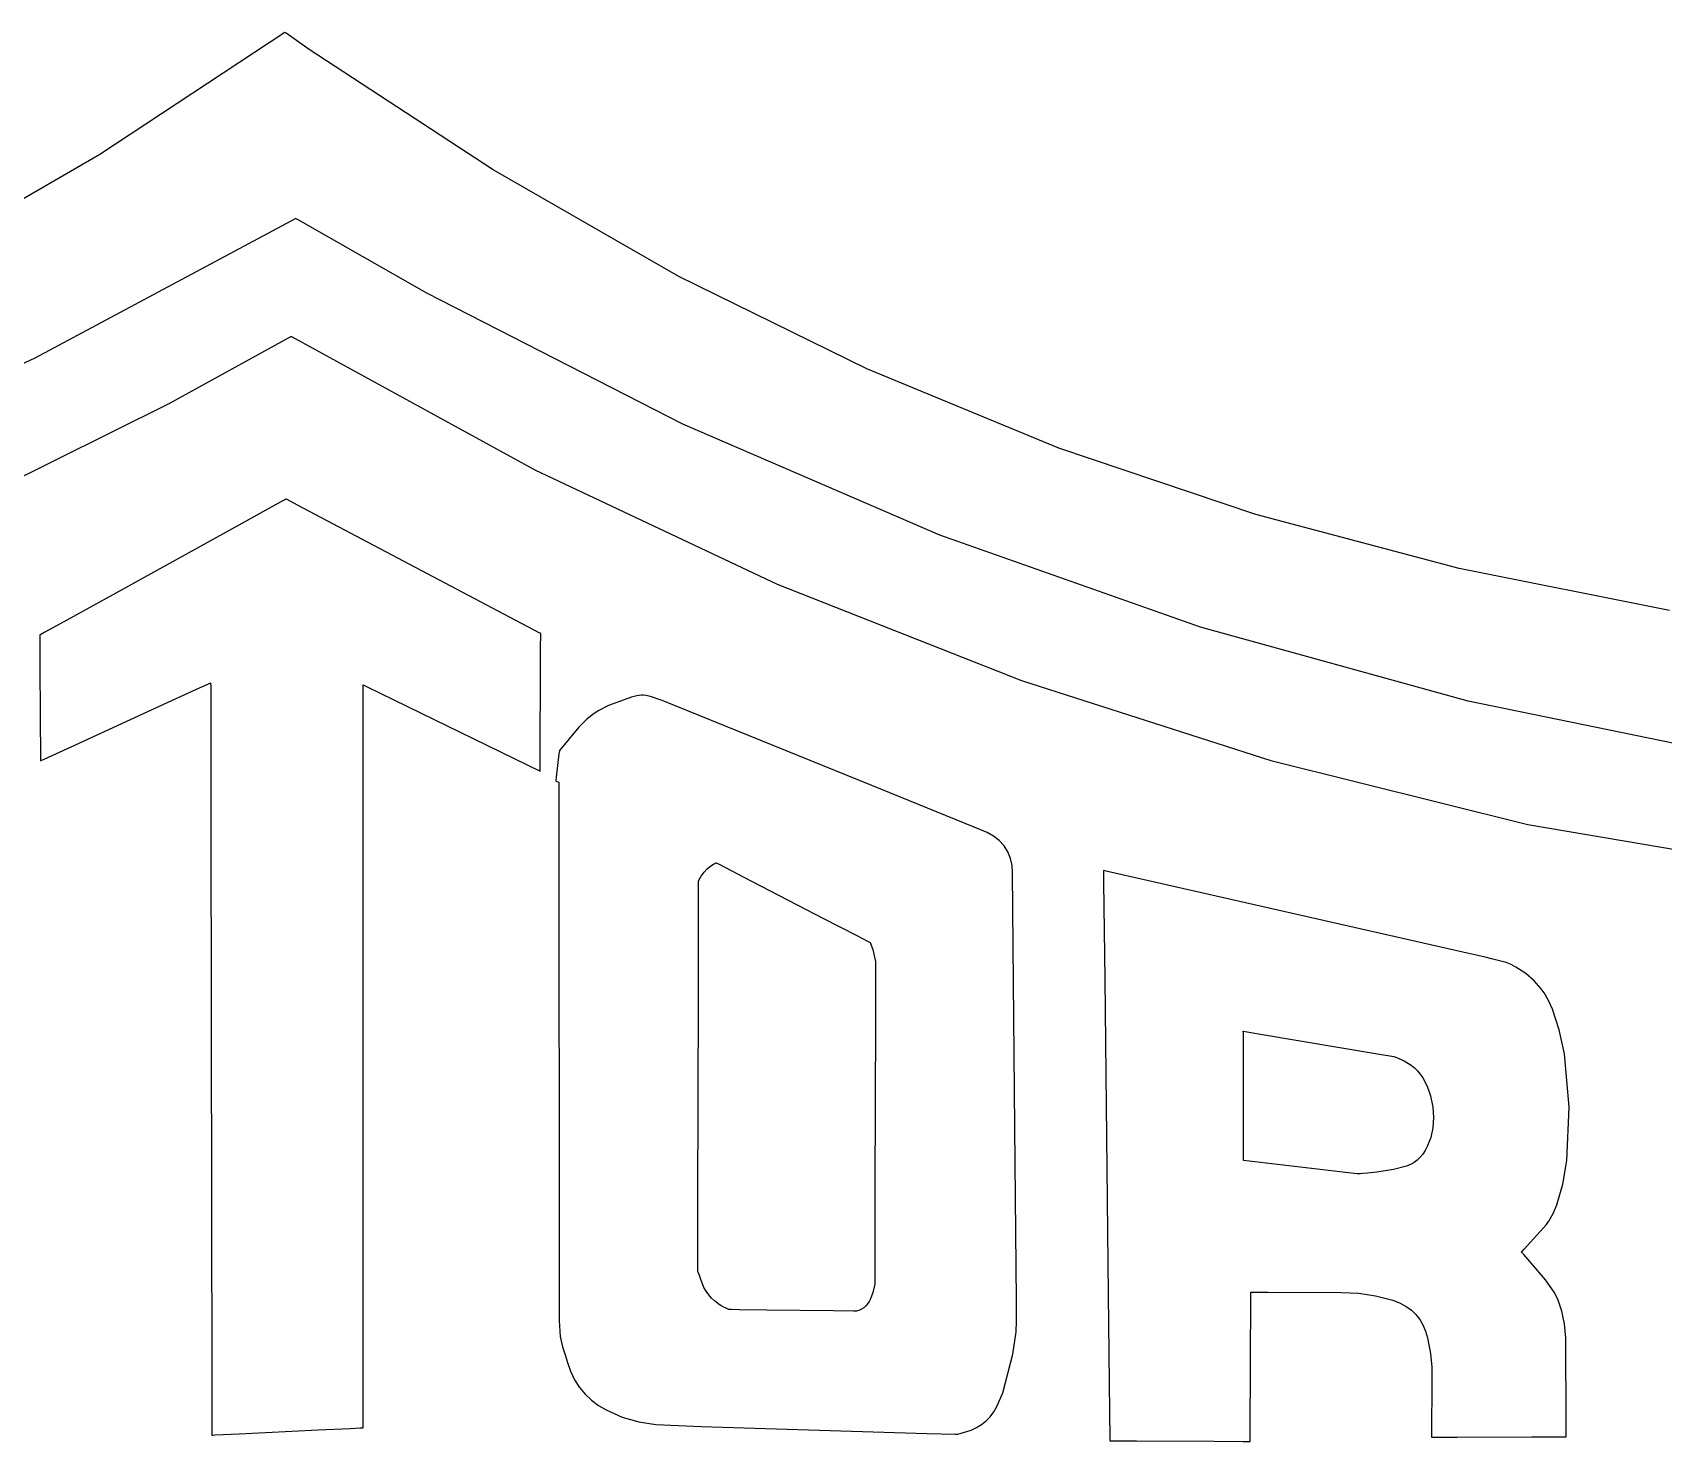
# Model space of a CAD drawing. Extents: x -12.8 to 12.7, y -1.7 to 5.4.
# Drawn here: x -0.45 to 2.197, y 3.151 to 5.438 of the extents above; entities that cross this region are included whole.
import ezdxf

# ---------------------------------------------------------------- set-up
doc = ezdxf.new("R2010")
doc.units = 0

msp = doc.modelspace()

# ---------------------------------------------------------------- linework, layer by layer
at = {"layer": 'Layer 1', "color": 7, "linetype": 'CONTINUOUS'}
for p, q in [((-0.040968, 5.438244), (-0.341186, 5.240104)), ((-0.038638, 5.437119), (-0.040968, 5.438244)), ((-0.001381, 5.410989), (-0.038638, 5.437119)), ((0.297321, 5.215206), (-0.001381, 5.410989)), ((-0.341186, 5.240104), (-0.643892, 5.065782)), ((0.5985, 5.042491), (0.297321, 5.215206)), ((-0.023179, 5.136239), (-0.446735, 4.909603)), ((-0.022356, 5.136076), (-0.023179, 5.136239)), ((-0.019085, 5.134148), (-0.022356, 5.136076)), ((0.189651, 5.015121), (-0.019085, 5.134148)), ((0.904022, 4.892136), (0.5985, 5.042491)), ((0.605254, 4.802411), (0.189651, 5.015121)), ((-0.22869, 4.836234), (-0.034938, 4.942633)), ((-0.034938, 4.942633), (-0.0319, 4.944354)), ((-0.0319, 4.944354), (-0.03114, 4.944784)), ((-0.03114, 4.944784), (-0.030368, 4.944572)), ((-0.030368, 4.944572), (0.364717, 4.728549)), ((-0.446735, 4.909603), (-0.868799, 4.716274)), ((1.215753, 4.763434), (0.904022, 4.892136)), ((-0.61356, 4.644986), (-0.22869, 4.836234)), ((1.022367, 4.622153), (0.605254, 4.802411)), ((1.535559, 4.655675), (1.215753, 4.763434)), ((0.364717, 4.728549), (0.75828, 4.542902)), ((-0.047329, 4.67611), (-0.110936, 4.64102)), ((-0.04079, 4.679718), (-0.047329, 4.67611)), ((-0.039247, 4.680569), (-0.04079, 4.679718)), ((-0.038933, 4.680742), (-0.039247, 4.680569)), ((-0.038903, 4.680758), (-0.038933, 4.680742)), ((-0.038896, 4.680762), (-0.038903, 4.680758)), ((-0.038894, 4.680763), (-0.038896, 4.680762)), ((-0.038893, 4.680764), (-0.038894, 4.680764)), ((-0.038894, 4.680764), (-0.038894, 4.680764)), ((-0.038894, 4.680764), (-0.038894, 4.680764)), ((-0.038894, 4.680764), (-0.038894, 4.680764)), ((-0.038894, 4.680764), (-0.038894, 4.680764)), ((-0.038894, 4.680764), (-0.038894, 4.680764)), ((-0.038894, 4.680764), (-0.038894, 4.680763)), ((-0.038712, 4.680668), (-0.038893, 4.680764)), ((-0.037392, 4.679972), (-0.038712, 4.680668)), ((-0.020485, 4.67105), (-0.037392, 4.679972)), ((0.353774, 4.47357), (-0.020485, 4.67105)), ((-0.110936, 4.64102), (-0.320245, 4.525551)), ((1.865306, 4.568154), (1.535559, 4.655675)), ((1.445793, 4.472744), (1.022367, 4.622153)), ((2.20686, 4.500161), (1.865306, 4.568154)), ((0.75828, 4.542902), (1.155021, 4.386041)), ((-0.320245, 4.525551), (-0.40585, 4.478325)), ((-0.40585, 4.478325), (-0.430744, 4.464592)), ((-0.438767, 4.460166), (-0.438768, 4.460165)), ((-0.438768, 4.460165), (-0.438768, 4.460165)), ((-0.438768, 4.460165), (-0.438768, 4.460165)), ((-0.438768, 4.460165), (-0.438768, 4.460165)), ((-0.438768, 4.460165), (-0.438768, 4.460165)), ((-0.438768, 4.460165), (-0.438768, 4.460165)), ((-0.438768, 4.460165), (-0.438768, 4.460165)), ((-0.438768, 4.460165), (-0.438768, 4.460164)), ((-0.438768, 4.460164), (-0.438768, 4.46016)), ((-0.438768, 4.46016), (-0.438768, 4.460145)), ((-0.438768, 4.460145), (-0.438767, 4.459985)), ((-0.438753, 4.460174), (-0.438767, 4.460166)), ((-0.438767, 4.459985), (-0.438763, 4.459197)), ((-0.438763, 4.459197), (-0.438746, 4.455857)), ((-0.438498, 4.460314), (-0.438753, 4.460174)), ((-0.438746, 4.455857), (-0.438583, 4.423368)), ((-0.437071, 4.461102), (-0.438498, 4.460314)), ((-0.430744, 4.464592), (-0.437071, 4.461102)), ((0.372194, 4.463851), (0.353774, 4.47357)), ((0.373944, 4.462927), (0.372194, 4.463851)), ((0.374349, 4.462714), (0.373944, 4.462927)), ((0.374431, 4.462671), (0.374349, 4.462714)), ((0.374351, 4.443125), (0.374417, 4.457561)), ((0.374417, 4.457561), (0.374435, 4.46141)), ((0.374438, 4.462667), (0.374431, 4.462671)), ((0.374435, 4.46141), (0.37444, 4.462377)), ((0.37444, 4.462666), (0.374438, 4.462667)), ((0.374441, 4.462665), (0.37444, 4.462666)), ((0.37444, 4.462377), (0.374441, 4.462607)), ((0.374441, 4.462657), (0.374441, 4.462665)), ((0.374441, 4.462665), (0.374441, 4.462665)), ((0.374441, 4.462665), (0.374441, 4.462665)), ((0.374441, 4.462665), (0.374441, 4.462665)), ((0.374441, 4.462665), (0.374441, 4.462665)), ((0.374441, 4.462607), (0.374441, 4.462657)), ((1.880334, 4.352583), (1.445793, 4.472744)), ((-0.438583, 4.423368), (-0.438045, 4.316451)), ((0.374127, 4.39464), (0.374351, 4.443125)), ((-0.243305, 4.344982), (-0.18414, 4.372087)), ((-0.18414, 4.372087), (-0.166934, 4.37997)), ((-0.166934, 4.37997), (-0.16256, 4.381974)), ((-0.16256, 4.381974), (-0.161572, 4.382426)), ((-0.161572, 4.382426), (-0.161396, 4.382507)), ((-0.161396, 4.382507), (-0.161386, 4.382512)), ((-0.161386, 4.382512), (-0.161386, 4.382512)), ((-0.161386, 4.382512), (-0.161386, 4.382512)), ((-0.161386, 4.382512), (-0.161386, 4.382512)), ((-0.161386, 4.382512), (-0.161386, 4.382512)), ((-0.161386, 4.382512), (-0.161386, 4.382512)), ((-0.161386, 4.382512), (-0.161386, 4.382511)), ((-0.161386, 4.382511), (-0.161386, 4.38251)), ((-0.161386, 4.38251), (-0.161386, 4.382505)), ((-0.161386, 4.382505), (-0.161386, 4.382483)), ((-0.161386, 4.382483), (-0.161386, 4.382393)), ((-0.161386, 4.382393), (-0.161384, 4.381436)), ((-0.161384, 4.381436), (-0.161376, 4.376728)), ((-0.161376, 4.376728), (-0.16134, 4.356759)), ((0.086271, 4.35509), (0.086275, 4.374193)), ((0.086275, 4.378509), (0.086276, 4.37928)), ((0.086275, 4.374193), (0.086275, 4.378509)), ((0.086276, 4.379326), (0.086276, 4.379327)), ((0.086276, 4.379327), (0.086276, 4.379327)), ((0.086276, 4.379327), (0.086276, 4.379327)), ((0.086276, 4.379327), (0.086276, 4.379327)), ((0.086276, 4.379327), (0.086276, 4.379327)), ((0.086276, 4.379327), (0.086276, 4.379327)), ((0.086276, 4.379327), (0.086277, 4.379326)), ((0.086276, 4.379325), (0.086276, 4.379326)), ((0.086276, 4.37928), (0.086276, 4.379325)), ((0.086277, 4.379326), (0.086282, 4.379323)), ((0.086282, 4.379323), (0.086303, 4.379313)), ((0.086303, 4.379313), (0.086387, 4.379272)), ((0.086387, 4.379272), (0.087276, 4.378839)), ((0.087276, 4.378839), (0.091566, 4.376746)), ((0.091566, 4.376746), (0.13604, 4.355051)), ((0.373588, 4.277977), (0.374127, 4.39464)), ((1.155021, 4.386041), (1.559641, 4.256373)), ((-0.387958, 4.278712), (-0.243305, 4.344982)), ((-0.16134, 4.356759), (-0.160995, 4.162473)), ((0.086257, 4.279957), (0.086271, 4.35509)), ((0.13604, 4.355051), (0.373409, 4.23926)), ((0.484696, 4.345469), (0.467647, 4.336989)), ((0.521893, 4.359093), (0.484696, 4.345469)), ((0.530412, 4.361383), (0.521893, 4.359093)), ((0.537913, 4.36237), (0.530412, 4.361383)), ((0.541516, 4.362372), (0.537913, 4.36237)), ((0.545146, 4.362044), (0.541516, 4.362372)), ((0.552863, 4.360398), (0.545146, 4.362044)), ((0.571645, 4.353559), (0.552863, 4.360398)), ((0.911941, 4.21553), (0.571645, 4.353559)), ((2.330793, 4.260064), (1.880334, 4.352583)), ((-0.438045, 4.316451), (-0.437825, 4.272722)), ((0.449938, 4.324005), (0.436102, 4.310473)), ((0.458937, 4.331221), (0.449938, 4.324005)), ((0.467647, 4.336989), (0.458937, 4.331221)), ((0.436102, 4.310473), (0.404752, 4.27278)), ((-0.437825, 4.272722), (-0.437761, 4.260005)), ((-0.431913, 4.258575), (-0.387958, 4.278712)), ((0.086209, 4.021644), (0.086257, 4.279957)), ((0.373428, 4.243375), (0.373588, 4.277977)), ((0.404115, 4.267329), (0.399675, 4.22931)), ((0.404687, 4.27222), (0.404115, 4.267329)), ((0.40474, 4.272675), (0.404687, 4.27222)), ((0.404751, 4.272768), (0.40474, 4.272675)), ((0.404752, 4.272777), (0.404751, 4.272768)), ((0.404752, 4.27278), (0.404752, 4.27278)), ((0.404752, 4.27278), (0.404752, 4.27278)), ((0.404752, 4.27278), (0.404752, 4.272779)), ((0.404752, 4.272779), (0.404752, 4.272779)), ((0.404752, 4.272779), (0.404752, 4.272777)), ((-0.437761, 4.260005), (-0.437745, 4.256773)), ((-0.437745, 4.256773), (-0.437741, 4.256043)), ((-0.437741, 4.256043), (-0.43774, 4.255913)), ((-0.43774, 4.255913), (-0.43774, 4.255906)), ((-0.43774, 4.255906), (-0.43774, 4.255906)), ((-0.43774, 4.255906), (-0.43774, 4.255906)), ((-0.43774, 4.255906), (-0.43774, 4.255906)), ((-0.43774, 4.255906), (-0.43774, 4.255906)), ((-0.43774, 4.255906), (-0.43774, 4.255906)), ((-0.43774, 4.255906), (-0.43774, 4.255906)), ((-0.43774, 4.255906), (-0.43774, 4.255906)), ((-0.43774, 4.255906), (-0.437739, 4.255906)), ((-0.437739, 4.255906), (-0.437733, 4.255909)), ((-0.437733, 4.255909), (-0.437713, 4.255918)), ((-0.437713, 4.255918), (-0.437497, 4.256017)), ((-0.437497, 4.256017), (-0.436431, 4.256505)), ((-0.436431, 4.256505), (-0.431913, 4.258575)), ((0.373409, 4.239265), (0.37341, 4.239281)), ((0.373409, 4.239261), (0.373409, 4.239265)), ((0.373409, 4.23926), (0.373409, 4.239261)), ((0.373409, 4.23926), (0.373409, 4.23926)), ((0.373409, 4.23926), (0.373409, 4.23926)), ((0.373409, 4.23926), (0.373409, 4.23926)), ((0.37341, 4.239347), (0.373413, 4.240038)), ((0.37341, 4.239281), (0.37341, 4.239347)), ((0.373413, 4.240038), (0.373428, 4.243375)), ((1.559641, 4.256373), (1.976842, 4.152307)), ((0.399051, 4.223969), (0.398953, 4.223131)), ((0.398953, 4.223131), (0.398953, 4.223126)), ((0.398953, 4.223126), (0.398953, 4.223126)), ((0.398953, 4.223126), (0.398953, 4.223126)), ((0.398953, 4.223126), (0.398953, 4.223126)), ((0.398953, 4.223126), (0.398953, 4.223126)), ((0.398953, 4.223126), (0.398953, 4.223126)), ((0.398953, 4.223126), (0.398953, 4.223126)), ((0.398953, 4.223126), (0.398953, 4.223126)), ((0.398953, 4.223126), (0.398953, 4.223126)), ((0.398953, 4.223126), (0.398953, 4.223126)), ((0.398953, 4.223126), (0.398954, 4.223125)), ((0.398954, 4.223125), (0.398963, 4.223121)), ((0.398963, 4.223121), (0.399007, 4.223099)), ((0.399007, 4.223099), (0.399477, 4.222864)), ((0.399675, 4.22931), (0.399051, 4.223969)), ((0.399477, 4.222864), (0.40313, 4.221037)), ((0.40313, 4.221037), (0.403643, 4.220781)), ((0.403643, 4.220781), (0.403724, 4.22074)), ((0.403724, 4.22074), (0.403724, 4.22074)), ((0.403724, 4.22074), (0.403724, 4.22074)), ((0.403724, 4.22074), (0.403724, 4.22074)), ((0.403724, 4.22074), (0.403724, 4.22074)), ((0.403724, 4.22074), (0.403724, 4.22074)), ((0.403724, 4.22074), (0.403724, 4.22074)), ((0.403724, 4.22074), (0.403724, 4.22074)), ((0.403724, 4.22074), (0.403724, 4.220737)), ((0.403724, 4.220737), (0.403724, 4.220728)), ((0.403724, 4.220728), (0.403724, 4.22069)), ((0.403724, 4.22069), (0.403725, 4.220536)), ((0.403725, 4.220536), (0.403726, 4.218895)), ((0.403726, 4.218895), (0.403733, 4.210895)), ((0.403733, 4.210895), (0.40381, 4.124841)), ((1.078237, 4.148078), (0.911941, 4.21553)), ((-0.160995, 4.162473), (-0.15986, 3.523063)), ((1.099232, 4.139513), (1.078237, 4.148078)), ((1.109814, 4.133705), (1.099232, 4.139513)), ((1.119009, 4.126427), (1.109814, 4.133705)), ((1.976842, 4.152307), (2.640618, 4.040213)), ((0.40381, 4.124841), (0.404407, 3.456117)), ((1.126706, 4.117835), (1.119009, 4.126427)), ((1.132799, 4.108088), (1.126706, 4.117835)), ((1.137179, 4.097344), (1.132799, 4.108088)), ((0.639614, 4.075113), (0.644844, 4.080669)), ((0.644844, 4.080669), (0.650579, 4.085276)), ((0.650579, 4.085276), (0.654954, 4.08797)), ((0.654954, 4.08797), (0.659555, 4.090165)), ((0.659555, 4.090165), (0.659555, 4.090165)), ((0.659555, 4.090165), (0.659555, 4.090165)), ((0.659555, 4.090165), (0.659555, 4.090165)), ((0.659555, 4.090165), (0.659556, 4.090165)), ((0.659556, 4.090165), (0.659561, 4.090162)), ((0.659561, 4.090162), (0.659579, 4.090153)), ((0.659579, 4.090153), (0.659652, 4.090115)), ((0.659652, 4.090115), (0.660426, 4.089714)), ((0.660426, 4.089714), (0.66416, 4.087779)), ((0.66416, 4.087779), (0.702883, 4.067717)), ((1.139739, 4.085761), (1.137179, 4.097344)), ((1.140424, 4.074012), (1.139739, 4.085761)), ((1.288095, 4.07772), (1.288094, 4.07772)), ((1.288094, 4.07772), (1.288094, 4.07772)), ((1.288094, 4.07772), (1.288095, 4.077719)), ((1.288104, 4.077718), (1.288095, 4.07772)), ((1.288095, 4.07772), (1.288095, 4.07772)), ((1.288095, 4.07772), (1.288095, 4.07772)), ((1.288095, 4.077719), (1.288095, 4.077715)), ((1.288095, 4.077715), (1.288095, 4.077697)), ((1.288095, 4.077697), (1.288096, 4.077623)), ((1.288096, 4.077623), (1.288099, 4.077322)), ((1.288099, 4.077322), (1.288135, 4.074139)), ((1.288146, 4.077709), (1.288104, 4.077718)), ((1.288335, 4.077666), (1.288146, 4.077709)), ((1.294595, 4.076244), (1.288335, 4.077666)), ((0.630778, 4.048493), (0.630798, 4.058534)), ((0.630798, 4.058534), (0.630802, 4.060802)), ((0.630802, 4.060802), (0.630803, 4.061208)), ((0.630803, 4.061233), (0.634922, 4.068628)), ((0.630803, 4.061232), (0.630803, 4.061233)), ((0.630803, 4.061231), (0.630803, 4.061232)), ((0.630803, 4.061232), (0.630803, 4.061232)), ((0.630803, 4.061232), (0.630803, 4.061232)), ((0.630803, 4.061208), (0.630803, 4.061231)), ((0.634922, 4.068628), (0.639614, 4.075113)), ((0.702883, 4.067717), (0.83344, 4.000076)), ((1.144775, 3.602358), (1.140424, 4.074012)), ((1.288135, 4.074139), (1.288308, 4.058791)), ((1.288308, 4.058791), (1.290085, 3.90108)), ((1.87146, 3.945206), (1.294595, 4.076244)), ((0.630699, 4.009), (0.630778, 4.048493)), ((0.086092, 3.390144), (0.086209, 4.021644)), ((0.63043, 3.87322), (0.630699, 4.009)), ((0.83344, 4.000076), (0.887699, 3.971964)), ((0.887699, 3.971964), (0.903855, 3.963593)), ((0.903855, 3.963593), (0.908162, 3.961362)), ((0.908162, 3.961362), (0.909244, 3.960801)), ((0.909244, 3.960801), (0.909501, 3.960668)), ((0.909501, 3.960668), (0.909557, 3.960639)), ((0.909557, 3.960639), (0.909567, 3.960634)), ((0.909567, 3.960634), (0.909567, 3.960634)), ((0.909567, 3.960634), (0.909568, 3.960632)), ((0.909568, 3.960632), (0.913417, 3.949418)), ((0.913417, 3.949418), (0.916552, 3.936776)), ((1.90791, 3.936926), (1.87146, 3.945206)), ((0.916552, 3.936776), (0.917789, 3.929908)), ((0.917789, 3.929908), (0.918239, 3.926581)), ((0.918234, 3.924806), (0.918209, 3.916722)), ((0.918239, 3.926581), (0.918234, 3.924806)), ((1.918136, 3.934586), (1.90791, 3.936926)), ((1.941691, 3.928305), (1.918136, 3.934586)), ((1.949804, 3.925105), (1.941691, 3.928305)), ((1.957572, 3.921062), (1.949804, 3.925105)), ((1.97376, 3.910528), (1.957572, 3.921062)), ((0.918209, 3.916722), (0.917959, 3.835167)), ((1.290085, 3.90108), (1.29585, 3.389299)), ((1.987094, 3.898684), (1.97376, 3.910528)), ((1.998605, 3.885662), (1.987094, 3.898684)), ((0.62977, 3.541279), (0.63043, 3.87322)), ((2.003458, 3.879027), (1.998605, 3.885662)), ((2.010639, 3.866718), (2.003458, 3.879027)), ((2.017155, 3.852432), (2.010639, 3.866718)), ((2.02816, 3.818806), (2.017155, 3.852432)), ((0.917959, 3.835167), (0.917123, 3.562979)), ((1.51489, 3.816838), (1.514886, 3.816839)), ((1.514886, 3.816839), (1.514886, 3.816839)), ((1.514886, 3.816839), (1.514886, 3.816839)), ((1.514886, 3.816839), (1.514886, 3.816839)), ((1.514886, 3.816839), (1.514886, 3.816839)), ((1.514886, 3.816839), (1.514886, 3.816839)), ((1.514886, 3.816839), (1.514886, 3.816839)), ((1.514886, 3.816839), (1.514886, 3.816839)), ((1.514886, 3.816839), (1.514886, 3.816839)), ((1.514886, 3.816839), (1.514887, 3.816838)), ((1.514887, 3.816838), (1.514889, 3.816838)), ((1.514889, 3.816838), (1.514901, 3.816836)), ((1.51492, 3.816831), (1.51489, 3.816838)), ((1.514901, 3.816836), (1.515018, 3.816816)), ((1.515131, 3.816783), (1.51492, 3.816831)), ((1.515018, 3.816816), (1.515601, 3.816718)), ((1.515158, 3.816776), (1.515131, 3.816783)), ((1.515161, 3.816776), (1.515158, 3.816776)), ((1.515161, 3.816775), (1.515161, 3.816776)), ((1.515161, 3.816776), (1.515161, 3.816776)), ((1.515161, 3.816776), (1.515161, 3.816776)), ((1.515161, 3.816776), (1.515161, 3.816776)), ((1.515161, 3.816776), (1.515161, 3.816776)), ((1.515161, 3.816776), (1.515161, 3.816776)), ((1.515161, 3.816776), (1.515161, 3.816776)), ((1.515161, 3.816776), (1.515161, 3.816776)), ((1.515161, 3.816776), (1.515161, 3.816776)), ((1.515161, 3.816776), (1.515161, 3.816776)), ((1.515161, 3.816776), (1.515161, 3.816776)), ((1.515161, 3.816757), (1.515161, 3.816775)), ((1.515161, 3.816775), (1.515161, 3.816775)), ((1.51517, 3.813217), (1.515161, 3.816757)), ((1.515224, 3.790652), (1.51517, 3.813217)), ((1.515601, 3.816718), (1.518094, 3.816297)), ((1.518094, 3.816297), (1.543245, 3.812048)), ((2.036404, 3.779913), (2.02816, 3.818806)), ((1.515607, 3.629949), (1.515224, 3.790652)), ((1.543245, 3.812048), (1.733248, 3.779952)), ((1.733248, 3.779952), (1.75924, 3.775561)), ((1.75924, 3.775561), (1.76298, 3.774929)), ((1.76298, 3.774929), (1.76298, 3.774929)), ((1.76298, 3.774929), (1.76298, 3.774929)), ((1.76298, 3.774929), (1.76298, 3.774929)), ((1.76298, 3.774929), (1.762986, 3.774927)), ((1.762986, 3.774927), (1.776169, 3.768911)), ((1.776169, 3.768911), (1.787831, 3.761449)), ((1.787831, 3.761449), (1.793088, 3.757094)), ((2.044338, 3.693386), (2.036404, 3.779913)), ((1.793088, 3.757094), (1.797961, 3.75228)), ((1.797961, 3.75228), (1.802447, 3.746975)), ((1.802447, 3.746975), (1.806545, 3.741145)), ((1.806545, 3.741145), (1.81357, 3.727782)), ((1.81357, 3.727782), (1.819023, 3.711932)), ((1.819023, 3.711932), (1.82288, 3.693411)), ((1.82288, 3.693411), (1.824138, 3.676452)), ((2.04041, 3.606963), (2.044338, 3.693386)), ((1.822908, 3.659835), (1.819411, 3.644098)), ((1.824138, 3.676452), (1.822908, 3.659835)), ((1.515656, 3.609266), (1.515607, 3.629949)), ((1.813868, 3.629776), (1.810399, 3.623314)), ((1.819411, 3.644098), (1.813868, 3.629776)), ((1.146832, 3.379294), (1.144775, 3.602358)), ((1.51566, 3.607342), (1.515656, 3.609266)), ((1.515661, 3.606947), (1.51566, 3.607342)), ((1.515661, 3.60691), (1.515661, 3.606947)), ((1.515661, 3.606901), (1.515661, 3.60691)), ((1.515661, 3.606898), (1.515661, 3.606901)), ((1.515661, 3.606898), (1.515661, 3.606898)), ((1.515661, 3.606898), (1.515661, 3.606898)), ((1.515661, 3.606898), (1.515661, 3.606898)), ((1.515661, 3.606898), (1.515661, 3.606898)), ((1.680814, 3.587479), (1.515661, 3.606898)), ((1.787401, 3.60078), (1.77989, 3.597781)), ((1.792511, 3.603689), (1.787401, 3.60078)), ((1.797529, 3.607528), (1.792511, 3.603689)), ((1.802202, 3.612123), (1.797529, 3.607528)), ((1.806501, 3.617407), (1.802202, 3.612123)), ((1.810399, 3.623314), (1.806501, 3.617407)), ((2.033828, 3.568202), (2.04041, 3.606963)), ((1.699718, 3.585256), (1.680814, 3.587479)), ((1.701592, 3.585036), (1.699718, 3.585256)), ((1.70203, 3.584984), (1.701592, 3.585036)), ((1.702119, 3.584974), (1.70203, 3.584984)), ((1.702127, 3.584973), (1.702119, 3.584974)), ((1.702129, 3.584973), (1.702127, 3.584973)), ((1.70213, 3.584972), (1.702129, 3.584973)), ((1.702132, 3.584973), (1.70213, 3.584972)), ((1.70213, 3.584972), (1.70213, 3.584972)), ((1.70213, 3.584972), (1.70213, 3.584972)), ((1.70213, 3.584972), (1.70213, 3.584972)), ((1.702196, 3.584977), (1.702132, 3.584973)), ((1.70245, 3.584996), (1.702196, 3.584977)), ((1.702957, 3.585034), (1.70245, 3.584996)), ((1.704982, 3.58519), (1.702957, 3.585034)), ((1.709002, 3.585519), (1.704982, 3.58519)), ((1.71691, 3.586248), (1.709002, 3.585519)), ((1.732089, 3.587974), (1.71691, 3.586248)), ((1.759057, 3.592368), (1.732089, 3.587974)), ((1.77989, 3.597781), (1.759057, 3.592368)), ((0.917123, 3.562979), (0.916778, 3.450602)), ((2.024076, 3.534759), (2.033828, 3.568202)), ((-0.15986, 3.523063), (-0.159395, 3.26153)), ((0.62957, 3.440426), (0.62977, 3.541279)), ((2.01799, 3.520583), (2.024076, 3.534759)), ((1.970837, 3.462711), (2.007425, 3.503167)), ((2.007425, 3.503167), (2.009601, 3.506202)), ((2.009601, 3.506202), (2.010667, 3.507768)), ((2.010667, 3.507768), (2.010931, 3.508165)), ((2.010931, 3.508165), (2.011086, 3.508399)), ((2.011086, 3.508399), (2.01799, 3.520583)), ((0.404407, 3.456117), (0.404491, 3.362201)), ((0.916778, 3.450602), (0.916676, 3.41746)), ((1.966697, 3.458292), (1.966699, 3.458294)), ((1.966697, 3.458291), (1.966697, 3.458292)), ((1.966878, 3.458083), (1.966697, 3.458291)), ((1.966697, 3.458291), (1.966697, 3.458291)), ((1.966697, 3.458291), (1.966697, 3.458291)), ((1.966697, 3.458291), (1.966697, 3.458291)), ((1.966697, 3.458291), (1.966697, 3.458291)), ((1.966697, 3.458291), (1.966697, 3.458291)), ((1.966697, 3.458291), (1.966697, 3.458291)), ((1.966699, 3.458294), (1.966706, 3.458301)), ((1.966706, 3.458301), (1.966781, 3.458381)), ((1.966781, 3.458381), (1.96714, 3.458765)), ((1.97032, 3.454114), (1.966878, 3.458083)), ((1.96714, 3.458765), (1.970837, 3.462711)), ((1.983386, 3.439049), (1.97032, 3.454114)), ((0.629543, 3.427124), (0.629544, 3.42762)), ((0.629543, 3.427078), (0.629543, 3.427124)), ((0.629543, 3.427067), (0.629543, 3.427078)), ((0.629543, 3.427064), (0.629543, 3.427067)), ((0.629543, 3.427063), (0.629543, 3.427064)), ((0.629544, 3.427062), (0.629543, 3.427063)), ((0.629543, 3.427063), (0.629543, 3.427063)), ((0.629543, 3.427063), (0.629543, 3.427063)), ((0.629543, 3.427063), (0.629543, 3.427063)), ((0.629544, 3.42762), (0.629549, 3.430062)), ((0.629544, 3.42706), (0.629544, 3.427062)), ((0.629546, 3.427056), (0.629544, 3.42706)), ((0.629556, 3.427026), (0.629546, 3.427056)), ((0.629549, 3.430062), (0.62957, 3.440426)), ((0.629578, 3.426966), (0.629556, 3.427026)), ((0.629664, 3.426725), (0.629578, 3.426966)), ((0.630022, 3.425765), (0.629664, 3.426725)), ((0.631629, 3.421999), (0.630022, 3.425765)), ((0.633615, 3.415108), (0.631629, 3.421999)), ((0.916676, 3.41746), (0.91665, 3.408792)), ((2.005724, 3.41306), (1.983386, 3.439049)), ((0.086056, 3.198277), (0.086092, 3.390144)), ((0.639516, 3.400807), (0.633615, 3.415108)), ((0.643135, 3.39453), (0.639516, 3.400807)), ((0.647186, 3.388804), (0.643135, 3.39453)), ((0.913657, 3.392741), (0.909978, 3.382113)), ((0.916641, 3.406168), (0.913657, 3.392741)), ((0.916642, 3.406173), (0.916641, 3.406168)), ((0.916643, 3.4067), (0.916642, 3.406249)), ((0.916642, 3.406249), (0.916642, 3.406175)), ((0.916642, 3.406175), (0.916642, 3.406174)), ((0.916642, 3.406174), (0.916642, 3.406173)), ((0.916642, 3.406173), (0.916642, 3.406173)), ((0.91665, 3.408792), (0.916643, 3.4067)), ((1.29585, 3.389299), (1.297995, 3.198912)), ((1.526418, 3.164495), (1.527337, 3.388945)), ((1.527337, 3.388945), (1.527352, 3.392483)), ((1.527352, 3.392483), (1.527354, 3.393057)), ((1.527354, 3.39307), (1.527354, 3.393071)), ((1.527354, 3.393071), (1.527354, 3.393071)), ((1.527354, 3.393071), (1.527354, 3.393071)), ((1.527354, 3.393071), (1.527354, 3.393071)), ((1.527354, 3.393071), (1.527354, 3.393071)), ((1.527354, 3.393071), (1.527355, 3.393071)), ((1.527354, 3.393057), (1.527354, 3.39307)), ((1.527355, 3.393071), (1.527355, 3.393071)), ((1.527355, 3.393071), (1.527358, 3.393071)), ((1.527358, 3.393071), (1.52737, 3.393071)), ((1.52737, 3.393071), (1.527494, 3.39307)), ((1.527494, 3.39307), (1.528102, 3.393068)), ((1.528102, 3.393068), (1.530673, 3.393058)), ((1.530673, 3.393058), (1.555454, 3.392962)), ((1.555454, 3.392962), (1.674434, 3.392497)), ((1.674434, 3.392497), (1.702523, 3.391416)), ((1.702523, 3.391416), (1.729748, 3.387126)), ((2.019721, 3.393199), (2.005724, 3.41306)), ((2.025637, 3.381861), (2.019721, 3.393199)), ((0.65166, 3.383607), (0.647186, 3.388804)), ((0.656548, 3.378917), (0.65166, 3.383607)), ((0.66184, 3.374709), (0.656548, 3.378917)), ((0.667527, 3.370962), (0.66184, 3.374709)), ((0.680044, 3.364757), (0.667527, 3.370962)), ((0.680047, 3.364756), (0.680044, 3.364757)), ((0.680048, 3.364756), (0.680047, 3.364756)), ((0.680047, 3.364756), (0.680047, 3.364756)), ((0.680047, 3.364756), (0.680047, 3.364756)), ((0.680055, 3.364756), (0.680048, 3.364756)), ((0.680187, 3.364754), (0.680055, 3.364756)), ((0.680926, 3.364745), (0.680187, 3.364754)), ((0.6842, 3.364704), (0.680926, 3.364745)), ((0.697079, 3.364542), (0.6842, 3.364704)), ((0.741364, 3.363986), (0.697079, 3.364542)), ((0.849636, 3.362626), (0.741364, 3.363986)), ((0.882536, 3.362212), (0.849636, 3.362626)), ((0.888623, 3.362701), (0.887398, 3.362309)), ((0.890966, 3.363547), (0.888623, 3.362701)), ((0.895242, 3.365508), (0.890966, 3.363547)), ((0.899012, 3.367865), (0.895242, 3.365508)), ((0.902323, 3.37066), (0.899012, 3.367865)), ((0.905223, 3.373938), (0.902323, 3.37066)), ((0.907758, 3.377741), (0.905223, 3.373938)), ((0.909978, 3.382113), (0.907758, 3.377741)), ((1.147017, 3.359311), (1.146832, 3.379294)), ((1.729748, 3.387126), (1.75797, 3.379893)), ((1.75797, 3.379893), (1.769515, 3.375267)), ((1.769515, 3.375267), (1.779516, 3.369898)), ((1.779516, 3.369898), (1.788097, 3.363731)), ((1.788097, 3.363731), (1.795381, 3.356713)), ((2.032498, 3.36241), (2.025637, 3.381861)), ((2.036604, 3.341677), (2.032498, 3.36241)), ((0.404491, 3.362201), (0.404504, 3.347462)), ((0.404504, 3.347462), (0.404507, 3.346992)), ((0.404507, 3.346992), (0.406238, 3.321066)), ((0.885918, 3.36217), (0.882536, 3.362212)), ((0.886715, 3.36216), (0.885918, 3.36217)), ((0.886877, 3.362158), (0.886715, 3.36216)), ((0.886893, 3.362158), (0.886877, 3.362158)), ((0.886896, 3.362157), (0.886893, 3.362158)), ((0.886897, 3.362157), (0.886896, 3.362157)), ((0.886898, 3.362157), (0.886897, 3.362157)), ((0.8869, 3.362158), (0.886898, 3.362157)), ((0.886898, 3.362157), (0.886898, 3.362157)), ((0.886898, 3.362157), (0.886898, 3.362157)), ((0.88691, 3.362161), (0.8869, 3.362158)), ((0.886929, 3.362167), (0.88691, 3.362161)), ((0.887086, 3.362214), (0.886929, 3.362167)), ((0.887398, 3.362309), (0.887086, 3.362214)), ((1.146558, 3.328514), (1.147088, 3.346043)), ((1.147034, 3.357421), (1.147017, 3.359311)), ((1.147038, 3.356976), (1.147034, 3.357421)), ((1.147088, 3.346043), (1.147038, 3.356976)), ((1.795381, 3.356713), (1.801493, 3.34879)), ((1.801493, 3.34879), (1.806557, 3.339909)), ((1.806557, 3.339909), (1.810697, 3.330015)), ((2.038528, 3.318991), (2.036604, 3.341677)), ((0.406238, 3.321066), (0.410044, 3.304193)), ((1.140719, 3.292628), (1.146558, 3.328514)), ((1.810697, 3.330015), (1.814038, 3.319055)), ((1.814038, 3.319055), (1.818817, 3.293723)), ((2.039149, 3.179659), (2.038528, 3.318991)), ((0.410044, 3.304193), (0.414772, 3.289917)), ((0.414772, 3.289917), (0.417432, 3.280572)), ((1.124516, 3.229696), (1.140719, 3.292628)), ((1.818817, 3.293723), (1.821186, 3.271431)), ((-0.159395, 3.26153), (-0.15926, 3.185466)), ((0.417432, 3.280572), (0.422656, 3.265007)), ((0.422656, 3.265007), (0.429382, 3.251007)), ((1.821168, 3.267871), (1.820972, 3.23001)), ((1.821186, 3.271431), (1.821168, 3.267871)), ((0.429382, 3.251007), (0.437467, 3.238494)), ((0.437467, 3.238494), (0.446767, 3.227391)), ((0.446767, 3.227391), (0.457138, 3.217621)), ((0.457138, 3.217621), (0.468434, 3.209106)), ((0.468434, 3.209106), (0.480513, 3.201767)), ((1.10986, 3.198561), (1.115168, 3.207591)), ((1.115168, 3.207591), (1.124516, 3.229696)), ((1.820972, 3.23001), (1.820721, 3.181284)), ((-0.15926, 3.185466), (-0.159226, 3.16613)), ((0.086051, 3.173914), (0.086052, 3.178561)), ((0.086052, 3.178561), (0.086056, 3.198277)), ((0.480513, 3.201767), (0.506441, 3.19031)), ((0.506441, 3.19031), (0.533767, 3.182628)), ((0.533767, 3.182628), (0.561338, 3.178102)), ((0.561338, 3.178102), (0.634972, 3.175075)), ((1.082133, 3.173224), (1.090233, 3.178171)), ((1.090233, 3.178171), (1.09749, 3.183966)), ((1.09749, 3.183966), (1.103999, 3.190724)), ((1.103999, 3.190724), (1.10986, 3.198561)), ((1.297995, 3.198912), (1.29848, 3.1559)), ((1.820721, 3.181284), (1.820632, 3.164066)), ((2.039065, 3.160604), (2.039149, 3.179659)), ((-0.159226, 3.16613), (-0.159218, 3.161763)), ((-0.159218, 3.161763), (-0.159217, 3.160984)), ((-0.159217, 3.160984), (-0.159217, 3.160939)), ((-0.159217, 3.160939), (-0.159217, 3.160937)), ((-0.159217, 3.160937), (-0.159217, 3.160937)), ((-0.159217, 3.160937), (-0.159217, 3.160937)), ((-0.159217, 3.160937), (-0.159217, 3.160937)), ((-0.159217, 3.160937), (-0.159217, 3.160937)), ((-0.159217, 3.160937), (-0.159216, 3.160937)), ((-0.159216, 3.160937), (-0.159216, 3.160937)), ((-0.159216, 3.160937), (-0.159215, 3.160937)), ((-0.159215, 3.160937), (-0.159211, 3.160937)), ((-0.159211, 3.160937), (-0.159193, 3.160938)), ((-0.159193, 3.160938), (-0.159001, 3.160947)), ((-0.159001, 3.160947), (-0.158056, 3.160993)), ((-0.158056, 3.160993), (-0.154047, 3.161188)), ((-0.154047, 3.161188), (-0.11504, 3.163083)), ((-0.11504, 3.163083), (0.01334, 3.169321)), ((0.01334, 3.169321), (0.065852, 3.171873)), ((0.065852, 3.171873), (0.081125, 3.172615)), ((0.081125, 3.172615), (0.085008, 3.172804)), ((0.085008, 3.172804), (0.085885, 3.172846)), ((0.085885, 3.172846), (0.086042, 3.172854)), ((0.086042, 3.172854), (0.086051, 3.172854)), ((0.086051, 3.172971), (0.086051, 3.173914)), ((0.086051, 3.172883), (0.086051, 3.172971)), ((0.086051, 3.172861), (0.086051, 3.172883)), ((0.086051, 3.172856), (0.086051, 3.172861)), ((0.086051, 3.172855), (0.086051, 3.172856)), ((0.086051, 3.172854), (0.086051, 3.172855)), ((0.086051, 3.172854), (0.086051, 3.172854)), ((0.086051, 3.172854), (0.086051, 3.172854)), ((0.086051, 3.172854), (0.086051, 3.172854)), ((0.086051, 3.172854), (0.086051, 3.172854)), ((0.086051, 3.172854), (0.086051, 3.172854)), ((0.634972, 3.175075), (1.001488, 3.163851)), ((1.001488, 3.163851), (1.047181, 3.162452)), ((1.047181, 3.162452), (1.051103, 3.162332)), ((1.051103, 3.162332), (1.051757, 3.162312)), ((1.051757, 3.162312), (1.051775, 3.162311)), ((1.051775, 3.162311), (1.051779, 3.162311)), ((1.051779, 3.162311), (1.05178, 3.162311)), ((1.05178, 3.162311), (1.051799, 3.162316)), ((1.051799, 3.162316), (1.073092, 3.169009)), ((1.073092, 3.169009), (1.082133, 3.173224)), ((1.29848, 3.1559), (1.29852, 3.152314)), ((1.29852, 3.152314), (1.298527, 3.151706)), ((1.298527, 3.151706), (1.298527, 3.151687)), ((1.298527, 3.151687), (1.298528, 3.151683)), ((1.298528, 3.151683), (1.298528, 3.151681)), ((1.298528, 3.151681), (1.298528, 3.151681)), ((1.298528, 3.151681), (1.298528, 3.151681)), ((1.298528, 3.151681), (1.298528, 3.151681)), ((1.298528, 3.151681), (1.298528, 3.151681)), ((1.298528, 3.151681), (1.298529, 3.151681)), ((1.298529, 3.151681), (1.298533, 3.151681)), ((1.298533, 3.151681), (1.298551, 3.151681)), ((1.298551, 3.151681), (1.298625, 3.151681)), ((1.298625, 3.151681), (1.299407, 3.151678)), ((1.299407, 3.151678), (1.303182, 3.151663)), ((1.303182, 3.151663), (1.341978, 3.151513)), ((1.341978, 3.151513), (1.467892, 3.151026)), ((1.467892, 3.151026), (1.514737, 3.150844)), ((1.514737, 3.150844), (1.525323, 3.150803)), ((1.525323, 3.150803), (1.526206, 3.1508)), ((1.526206, 3.1508), (1.526356, 3.150799)), ((1.526356, 3.150799), (1.526362, 3.150799)), ((1.526362, 3.150814), (1.526363, 3.150881)), ((1.526362, 3.150801), (1.526362, 3.150814)), ((1.526362, 3.1508), (1.526362, 3.150801)), ((1.526362, 3.150799), (1.526362, 3.1508)), ((1.526362, 3.150799), (1.526362, 3.150799)), ((1.526362, 3.150799), (1.526362, 3.150799)), ((1.526363, 3.150881), (1.526364, 3.151171)), ((1.526364, 3.151171), (1.526369, 3.152362)), ((1.526369, 3.152362), (1.526418, 3.164495)), ((1.820599, 3.157663), (1.820598, 3.1576)), ((1.820598, 3.1576), (1.820598, 3.157591)), ((1.820598, 3.157591), (1.820598, 3.157591)), ((1.820598, 3.157591), (1.820598, 3.157591)), ((1.820598, 3.157591), (1.820598, 3.157591)), ((1.820598, 3.157591), (1.820599, 3.157591)), ((1.8206, 3.15796), (1.820599, 3.157663)), ((1.820599, 3.157591), (1.8206, 3.157591)), ((1.820607, 3.159207), (1.8206, 3.15796)), ((1.8206, 3.157591), (1.820604, 3.157591)), ((1.820604, 3.157591), (1.820621, 3.157591)), ((1.820632, 3.164066), (1.820607, 3.159207)), ((1.820621, 3.157591), (1.820692, 3.157591)), ((1.820692, 3.157591), (1.821442, 3.157593)), ((1.821442, 3.157593), (1.825062, 3.157605)), ((1.825062, 3.157605), (1.862264, 3.157729)), ((1.862264, 3.157729), (1.982994, 3.158132)), ((1.982994, 3.158132), (2.02791, 3.158282)), ((2.02791, 3.158282), (2.038059, 3.158316)), ((2.038059, 3.158316), (2.038905, 3.158318)), ((2.038905, 3.158318), (2.039049, 3.158319)), ((2.039049, 3.158319), (2.039054, 3.158319)), ((2.039054, 3.158319), (2.039055, 3.158319)), ((2.039055, 3.158367), (2.039057, 3.158751)), ((2.039055, 3.158331), (2.039055, 3.158367)), ((2.039055, 3.158322), (2.039055, 3.158331)), ((2.039055, 3.158319), (2.039055, 3.158322)), ((2.039055, 3.158319), (2.039055, 3.158319)), ((2.039055, 3.158319), (2.039055, 3.158319)), ((2.039055, 3.158319), (2.039055, 3.158319)), ((2.039055, 3.158319), (2.039055, 3.158319)), ((2.039055, 3.158319), (2.039055, 3.158319)), ((2.039055, 3.158319), (2.039055, 3.158319)), ((2.039057, 3.158751), (2.039065, 3.160604))]:
    msp.add_line(p, q, dxfattribs=at)

doc.saveas('drawing.dxf')
